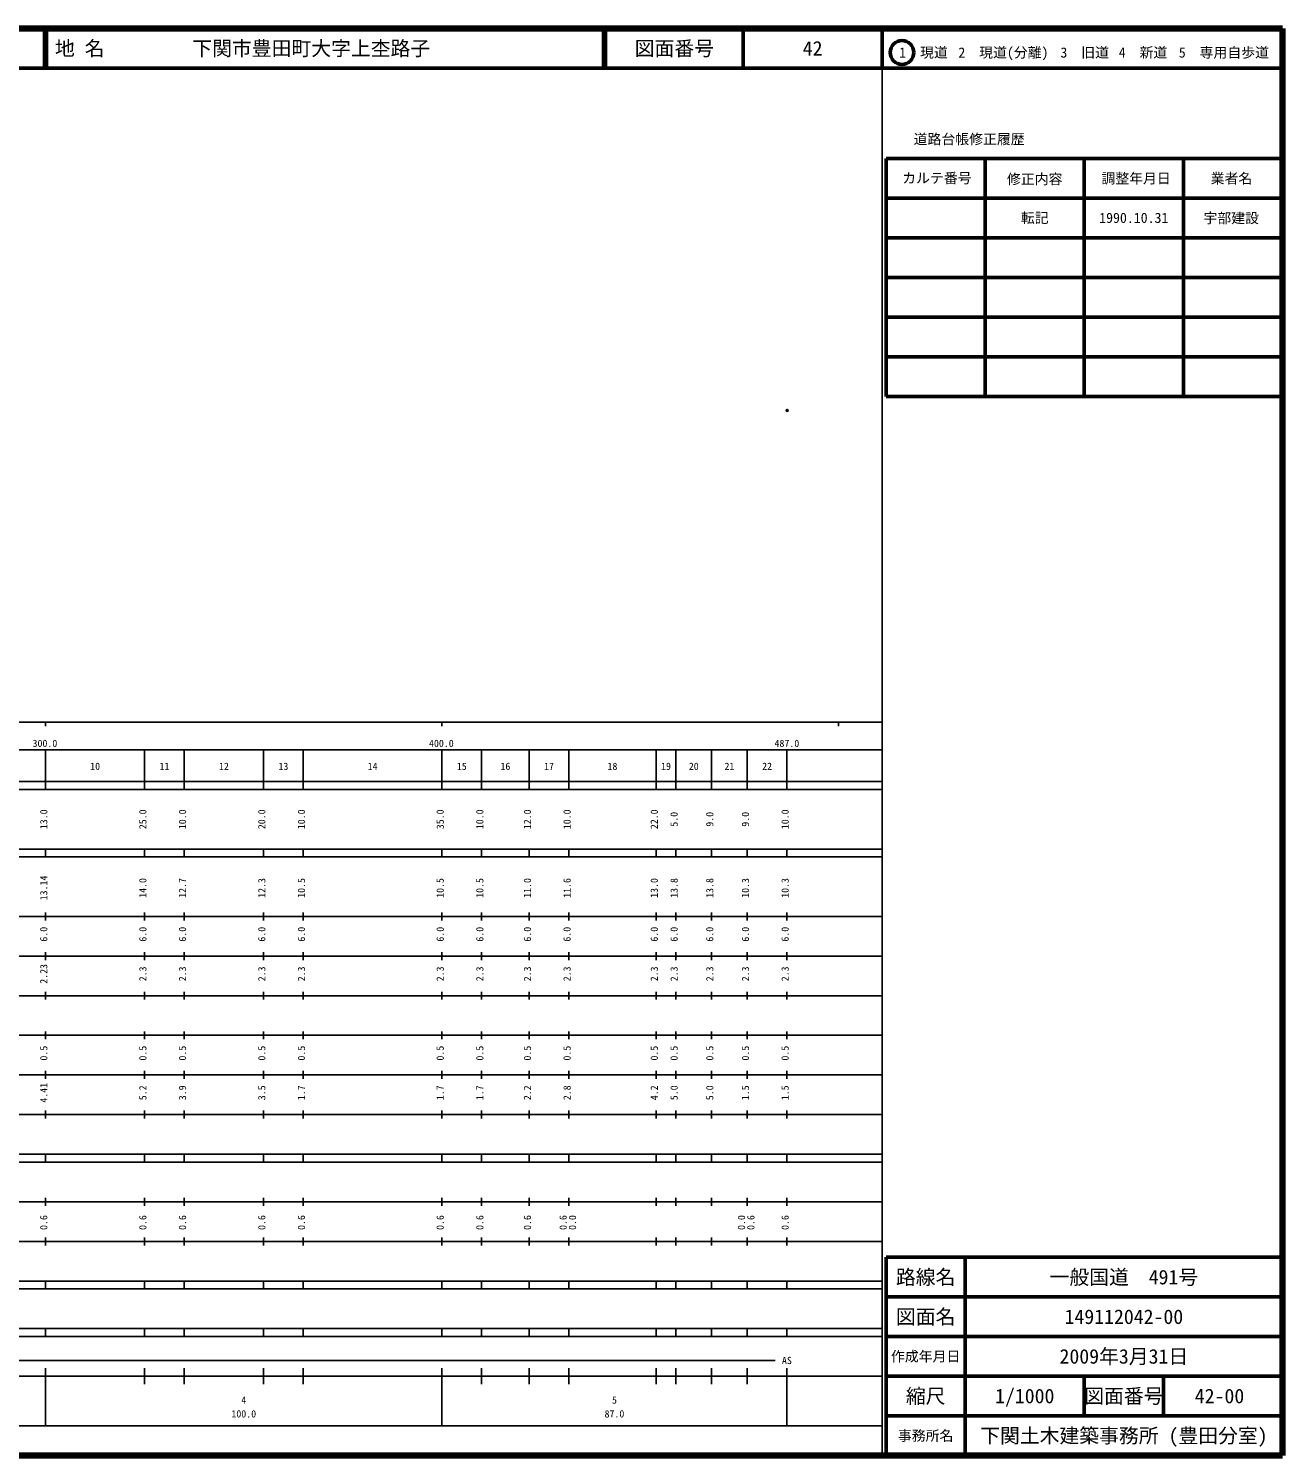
# Model space of a CAD drawing. Units: millimetres on the paper. Extents: x 40 to 680, y 20 to 380.
# Drawn here: x 363.7 to 680, y 20 to 380 of the extents above; entities that cross this region are included whole.
import ezdxf
from ezdxf.enums import TextEntityAlignment as Align

# ---------------------------------------------------------------- set-up
doc = ezdxf.new("R2010")
doc.units = ezdxf.units.MM
doc.header["$PDMODE"] = 32
doc.header["$PDSIZE"] = 0.5
doc.layers.add('M-OTRS', color=6, linetype='Continuous')
doc.layers.add('M-TTL-TXT', color=7, linetype='Continuous')
for name, color, linetype, lineweight in [('M-TTL', 2, 'Continuous', 140), ('M-TTL-BAND', 7, 'Continuous', 25), ('M-TTL-FRAM', 2, 'Continuous', 50), ('M-TTL-LINE', 7, 'Continuous', 50)]:
    doc.layers.add(name, color=color, linetype=linetype, lineweight=lineweight)
doc.styles.add('ＭＳ ゴシック', font='')
doc.styles.get('ＭＳ ゴシック').set_extended_font_data('MS Gothic')

msp = doc.modelspace()

# ---------------------------------------------------------------- linework, layer by layer
at = {"layer": 'M-OTRS'}
msp.add_point((555.092, 283.657), dxfattribs=at)
at = {"layer": 'M-TTL'}
for p, q in [((680, 380), (40, 380)), ((680, 20), (680, 380)), ((40, 20), (680, 20))]:
    msp.add_line(p, q, dxfattribs=at)
at = {"layer": 'M-TTL-BAND'}
for p, q in [((579, 20), (579, 370)), ((40, 205), (579, 205)), ((368, 205), (368, 204)), ((468, 205), (468, 204)), ((568, 205), (568, 204)), ((68, 198), (579, 198)), ((368, 188), (368, 198)), ((393, 188), (393, 198)), ((403, 188), (403, 198)), ((423, 188), (423, 198)), ((433, 188), (433, 198)), ((468, 188), (468, 198)), ((478, 188), (478, 198)), ((490, 188), (490, 198)), ((500, 188), (500, 198)), ((522, 188), (522, 198)), ((527, 188), (527, 198)), ((536, 188), (536, 198)), ((545, 188), (545, 198)), ((555, 188), (555, 198)), ((40, 190), (579, 190)), ((40, 188), (579, 188)), ((40, 173), (579, 173)), ((368, 171), (368, 173)), ((393, 171), (393, 173)), ((403, 171), (403, 173)), ((423, 171), (423, 173)), ((433, 171), (433, 173)), ((468, 171), (468, 173)), ((478, 171), (478, 173)), ((490, 171), (490, 173)), ((500, 171), (500, 173)), ((522, 171), (522, 173)), ((527, 171), (527, 173)), ((536, 171), (536, 173)), ((545, 171), (545, 173)), ((555, 171), (555, 173)), ((40, 171), (579, 171)), ((40, 156), (579, 156)), ((368, 155), (368, 157)), ((393, 155), (393, 157)), ((403, 155), (403, 157)), ((423, 155), (423, 157)), ((433, 155), (433, 157)), ((468, 155), (468, 157)), ((478, 155), (478, 157)), ((490, 155), (490, 157)), ((500, 155), (500, 157)), ((522, 155), (522, 157)), ((527, 155), (527, 157)), ((536, 155), (536, 157)), ((545, 155), (545, 157)), ((555, 155), (555, 157)), ((46, 146), (579, 146)), ((368, 145), (368, 147)), ((393, 145), (393, 147)), ((403, 145), (403, 147)), ((423, 145), (423, 147)), ((433, 145), (433, 147)), ((468, 145), (468, 147)), ((478, 145), (478, 147)), ((490, 145), (490, 147)), ((500, 145), (500, 147)), ((522, 145), (522, 147)), ((527, 145), (527, 147)), ((536, 145), (536, 147)), ((545, 145), (545, 147)), ((555, 145), (555, 147)), ((368, 135), (368, 137)), ((393, 135), (393, 137)), ((403, 135), (403, 137)), ((423, 135), (423, 137)), ((433, 135), (433, 137)), ((468, 135), (468, 137)), ((478, 135), (478, 137)), ((490, 135), (490, 137)), ((500, 135), (500, 137)), ((522, 135), (522, 137)), ((527, 135), (527, 137)), ((536, 135), (536, 137)), ((545, 135), (545, 137)), ((555, 135), (555, 137)), ((52, 136), (579, 136)), ((46, 126), (579, 126)), ((368, 125), (368, 127)), ((393, 125), (393, 127)), ((403, 125), (403, 127)), ((423, 125), (423, 127)), ((433, 125), (433, 127)), ((468, 125), (468, 127)), ((478, 125), (478, 127)), ((490, 125), (490, 127)), ((500, 125), (500, 127)), ((522, 125), (522, 127)), ((527, 125), (527, 127)), ((536, 125), (536, 127)), ((545, 125), (545, 127)), ((555, 125), (555, 127)), ((52, 116), (579, 116)), ((368, 115), (368, 117)), ((393, 115), (393, 117)), ((403, 115), (403, 117)), ((423, 115), (423, 117)), ((433, 115), (433, 117)), ((468, 115), (468, 117)), ((478, 115), (478, 117)), ((490, 115), (490, 117)), ((500, 115), (500, 117)), ((522, 115), (522, 117)), ((527, 115), (527, 117)), ((536, 115), (536, 117)), ((545, 115), (545, 117)), ((555, 115), (555, 117)), ((46, 106), (579, 106)), ((368, 105), (368, 107)), ((393, 105), (393, 107)), ((403, 105), (403, 107)), ((423, 105), (423, 107)), ((433, 105), (433, 107)), ((468, 105), (468, 107)), ((478, 105), (478, 107)), ((490, 105), (490, 107)), ((500, 105), (500, 107)), ((522, 105), (522, 107)), ((527, 105), (527, 107)), ((536, 105), (536, 107)), ((545, 105), (545, 107)), ((555, 105), (555, 107)), ((40, 96), (579, 96)), ((40, 94), (579, 94)), ((368, 94), (368, 96)), ((393, 94), (393, 96)), ((403, 94), (403, 96)), ((423, 94), (423, 96)), ((433, 94), (433, 96)), ((468, 94), (468, 96)), ((478, 94), (478, 96)), ((490, 94), (490, 96)), ((500, 94), (500, 96)), ((522, 94), (522, 96)), ((527, 94), (527, 96)), ((536, 94), (536, 96)), ((545, 94), (545, 96)), ((555, 94), (555, 96)), ((49, 84), (579, 84)), ((368, 83), (368, 85)), ((393, 83), (393, 85)), ((403, 83), (403, 85)), ((423, 83), (423, 85)), ((433, 83), (433, 85)), ((468, 83), (468, 85)), ((478, 83), (478, 85)), ((490, 83), (490, 85)), ((500, 83), (500, 85)), ((522, 83), (522, 85)), ((527, 83), (527, 85)), ((536, 83), (536, 85)), ((545, 83), (545, 85)), ((555, 83), (555, 85)), ((40, 74), (579, 74)), ((368, 73), (368, 75)), ((393, 73), (393, 75)), ((403, 73), (403, 75)), ((423, 73), (423, 75)), ((433, 73), (433, 75)), ((468, 73), (468, 75)), ((478, 73), (478, 75)), ((490, 73), (490, 75)), ((500, 73), (500, 75)), ((522, 73), (522, 75)), ((527, 73), (527, 75)), ((536, 73), (536, 75)), ((545, 73), (545, 75)), ((555, 73), (555, 75)), ((40, 64), (579, 64)), ((40, 62), (579, 62)), ((368, 62), (368, 64)), ((393, 62), (393, 64)), ((403, 62), (403, 64)), ((423, 62), (423, 64)), ((433, 62), (433, 64)), ((468, 62), (468, 64)), ((478, 62), (478, 64)), ((490, 62), (490, 64)), ((500, 62), (500, 64)), ((522, 62), (522, 64)), ((527, 62), (527, 64)), ((536, 62), (536, 64)), ((545, 62), (545, 64)), ((555, 62), (555, 64)), ((40, 52), (579, 52)), ((368, 50), (368, 52)), ((393, 50), (393, 52)), ((403, 50), (403, 52)), ((423, 50), (423, 52)), ((433, 50), (433, 52)), ((468, 50), (468, 52)), ((478, 50), (478, 52)), ((490, 50), (490, 52)), ((500, 50), (500, 52)), ((522, 50), (522, 52)), ((527, 50), (527, 52)), ((536, 50), (536, 52)), ((545, 50), (545, 52)), ((555, 50), (555, 52)), ((40, 50), (579, 50)), ((71, 44), (552, 44)), ((40, 40), (579, 40)), ((368, 27.5), (368, 42)), ((393, 38), (393, 42)), ((403, 38), (403, 42)), ((423, 38), (423, 42)), ((433, 38), (433, 42)), ((468, 27.5), (468, 42)), ((478, 38), (478, 42)), ((490, 38), (490, 42)), ((500, 38), (500, 42)), ((522, 38), (522, 42)), ((527, 38), (527, 42)), ((536, 38), (536, 42)), ((545, 38), (545, 42)), ((555, 27.5), (555, 42)), ((68, 27.5), (579, 27.5))]:
    msp.add_line(p, q, dxfattribs=at)
at = {"layer": 'M-TTL-FRAM'}
for p, q in [((580, 347.197), (580, 287.197)), ((580, 347.197), (680, 347.197)), ((580, 287.197), (680, 287.197)), ((680, 70), (580, 70)), ((580, 70), (580, 20))]:
    msp.add_line(p, q, dxfattribs=at)
at = {"layer": 'M-TTL-LINE'}
for p, q in [((367.75, 380), (367.75, 370)), ((368.25, 380), (368.25, 370)), ((508.747, 380), (508.747, 370)), ((509.247, 380), (509.247, 370)), ((543.997, 380), (543.997, 370)), ((579, 380), (579, 370)), ((40, 370), (680, 370)), ((605, 347.197), (605, 287.197)), ((630, 347.197), (630, 287.197)), ((655, 347.197), (655, 287.197)), ((580, 337.197), (680, 337.197)), ((580, 327.197), (680, 327.197)), ((580, 317.197), (680, 317.197)), ((580, 307.197), (680, 307.197)), ((580, 297.197), (680, 297.197)), ((600, 70), (600, 20)), ((680, 60), (580, 60)), ((680, 50), (580, 50)), ((680, 40), (580, 40)), ((630, 40), (630, 30)), ((650, 40), (650, 30)), ((680, 30), (580, 30))]:
    msp.add_line(p, q, dxfattribs=at)
msp.add_circle((584.031, 373.958), 3, dxfattribs=at)

# ---------------------------------------------------------------- texts
at = {"layer": 'M-TTL-BAND', "style": 'ＭＳ ゴシック'}
for s, p in [('300.0', (367.844, 198.195)), ('400.0', (467.844, 198.195)), ('487.0', (555, 198.195)), ('10', (380.5, 192.405)), ('11', (398, 192.405)), ('12', (413, 192.405)), ('13', (428, 192.405)), ('14', (450.5, 192.405)), ('15', (473, 192.405)), ('16', (484, 192.405)), ('17', (495, 192.405)), ('18', (511, 192.405)), ('19', (524.5, 192.405)), ('20', (531.5, 192.405)), ('21', (540.5, 192.405)), ('22', (550, 192.405)), ('AS', (555, 42.5)), ('4', (418, 32.523)), ('5', (511.5, 32.523)), ('100.0', (418, 29.033)), ('87.0', (511.5, 29.033))]:
    msp.add_text(s, height=1.833, dxfattribs=at).set_placement(p, align=Align.BOTTOM_CENTER)
for s, p in [('13.0', (369, 180.5)), ('25.0', (394, 180.5)), ('10.0', (404, 180.5)), ('20.0', (424, 180.5)), ('10.0', (434, 180.5)), ('35.0', (469, 180.5)), ('10.0', (479, 180.5)), ('12.0', (491, 180.5)), ('10.0', (501, 180.5)), ('22.0', (523, 180.5)), ('5.0', (528, 180.5)), ('9.0', (537, 180.5)), ('9.0', (546, 180.5)), ('10.0', (556, 180.5)), ('13.14', (369, 163.174)), ('14.0', (394, 163.174)), ('12.7', (404, 163.174)), ('12.3', (424, 163.174)), ('10.5', (434, 163.174)), ('10.5', (469, 163.174)), ('10.5', (479, 163.174)), ('11.0', (491, 163.174)), ('11.6', (501, 163.174)), ('13.0', (523, 163.174)), ('13.8', (528, 163.174)), ('13.8', (537, 163.174)), ('10.3', (546, 163.174)), ('10.3', (556, 163.174)), ('6.0', (369, 151.5)), ('6.0', (394, 151.5)), ('6.0', (404, 151.5)), ('6.0', (424, 151.5)), ('6.0', (434, 151.5)), ('6.0', (469, 151.5)), ('6.0', (479, 151.5)), ('6.0', (491, 151.5)), ('6.0', (501, 151.5)), ('6.0', (523, 151.5)), ('6.0', (528, 151.5)), ('6.0', (537, 151.5)), ('6.0', (546, 151.5)), ('6.0', (556, 151.5)), ('2.23', (369, 141.5)), ('2.3', (394, 141.5)), ('2.3', (404, 141.5)), ('2.3', (424, 141.5)), ('2.3', (434, 141.5)), ('2.3', (469, 141.5)), ('2.3', (479, 141.5)), ('2.3', (491, 141.5)), ('2.3', (501, 141.5)), ('2.3', (523, 141.5)), ('2.3', (528, 141.5)), ('2.3', (537, 141.5)), ('2.3', (546, 141.5)), ('2.3', (556, 141.5)), ('0.5', (369, 121.5)), ('0.5', (394, 121.5)), ('0.5', (404, 121.5)), ('0.5', (424, 121.5)), ('0.5', (434, 121.5)), ('0.5', (469, 121.5)), ('0.5', (479, 121.5)), ('0.5', (491, 121.5)), ('0.5', (501, 121.5)), ('0.5', (523, 121.5)), ('0.5', (528, 121.5)), ('0.5', (537, 121.5)), ('0.5', (546, 121.5)), ('0.5', (556, 121.5)), ('4.41', (369, 111.5)), ('5.2', (394, 111.5)), ('3.9', (404, 111.5)), ('3.5', (424, 111.5)), ('1.7', (434, 111.5)), ('1.7', (469, 111.5)), ('1.7', (479, 111.5)), ('2.2', (491, 111.5)), ('2.8', (501, 111.5)), ('4.2', (523, 111.5)), ('5.0', (528, 111.5)), ('5.0', (537, 111.5)), ('1.5', (546, 111.5)), ('1.5', (556, 111.5)), ('0.6', (369, 78.764)), ('0.6', (394, 78.764)), ('0.6', (404, 78.764)), ('0.6', (424, 78.764)), ('0.6', (434, 78.764)), ('0.6', (469, 78.764)), ('0.6', (479, 78.764)), ('0.6', (491, 78.764)), ('0.6', (500, 78.764)), ('0.0', (502.37, 78.764)), ('0.0', (545, 78.764)), ('0.6', (547.37, 78.764)), ('0.6', (556, 78.764))]:
    msp.add_text(s, height=1.833, rotation=90, dxfattribs=at).set_placement(p, align=Align.BOTTOM_CENTER)
at = {"layer": 'M-TTL-TXT', "style": 'ＭＳ ゴシック'}
for s, p in [('地 名', (370.38, 375)), ('下関市豊田町大字上杢路子', (405.024, 375))]:
    msp.add_text(s, height=3.666, dxfattribs=at).set_placement(p, align=Align.MIDDLE_LEFT)
for s, height, p in [('図面番号', 3.666, (526.622, 375)), ('42', 3.666, (561.497, 375)), ('1\u3000現道', 2.566, (589.448, 373.958)), ('2\u3000現道(分離)', 2.566, (609.619, 373.958)), ('3\u3000旧道', 2.566, (630.121, 373.958)), ('4\u3000新道', 2.566, (644.824, 373.958)), ('5\u3000専用自歩道', 2.566, (665.228, 373.958)), ('道路台帳修正履歴', 2.566, (600.968, 352.113)), ('カルテ番号', 2.566, (592.839, 342.277)), ('修正内容', 2.566, (617.509, 342.023)), ('調整年月日', 2.566, (643.089, 342.197)), ('業者名', 2.566, (667.134, 342.197)), ('転記', 2.566, (617.5, 332.245)), ('1990.10.31', 2.566, (642.5, 332.245)), ('宇部建設', 2.566, (667.077, 332.189)), ('路線名', 3.666, (590, 65)), ('路線名', 3.666, (590, 65)), ('一般国道\u3000491号', 3.666, (640, 65)), ('図面名', 3.666, (590, 55)), ('図面名', 3.666, (590, 55)), ('149112042-00', 3.666, (640, 55)), ('2009年3月31日', 3.666, (640, 45)), ('作成年月日', 2.566, (590, 45)), ('作成年月日', 2.566, (590, 45)), ('縮尺', 3.666, (590, 35)), ('縮尺', 3.666, (590, 35)), ('1/1000', 3.666, (615, 35)), ('図面番号', 3.666, (640, 35)), ('図面番号', 3.666, (640, 35)), ('42-00', 3.666, (664.125, 35)), ('事務所名', 2.566, (590, 25)), ('事務所名', 2.566, (590, 25)), ('下関土木建築事務所 (豊田分室)', 3.666, (640, 25))]:
    msp.add_text(s, height=height, dxfattribs=at).set_placement(p, align=Align.MIDDLE_CENTER)

doc.saveas('drawing.dxf')
